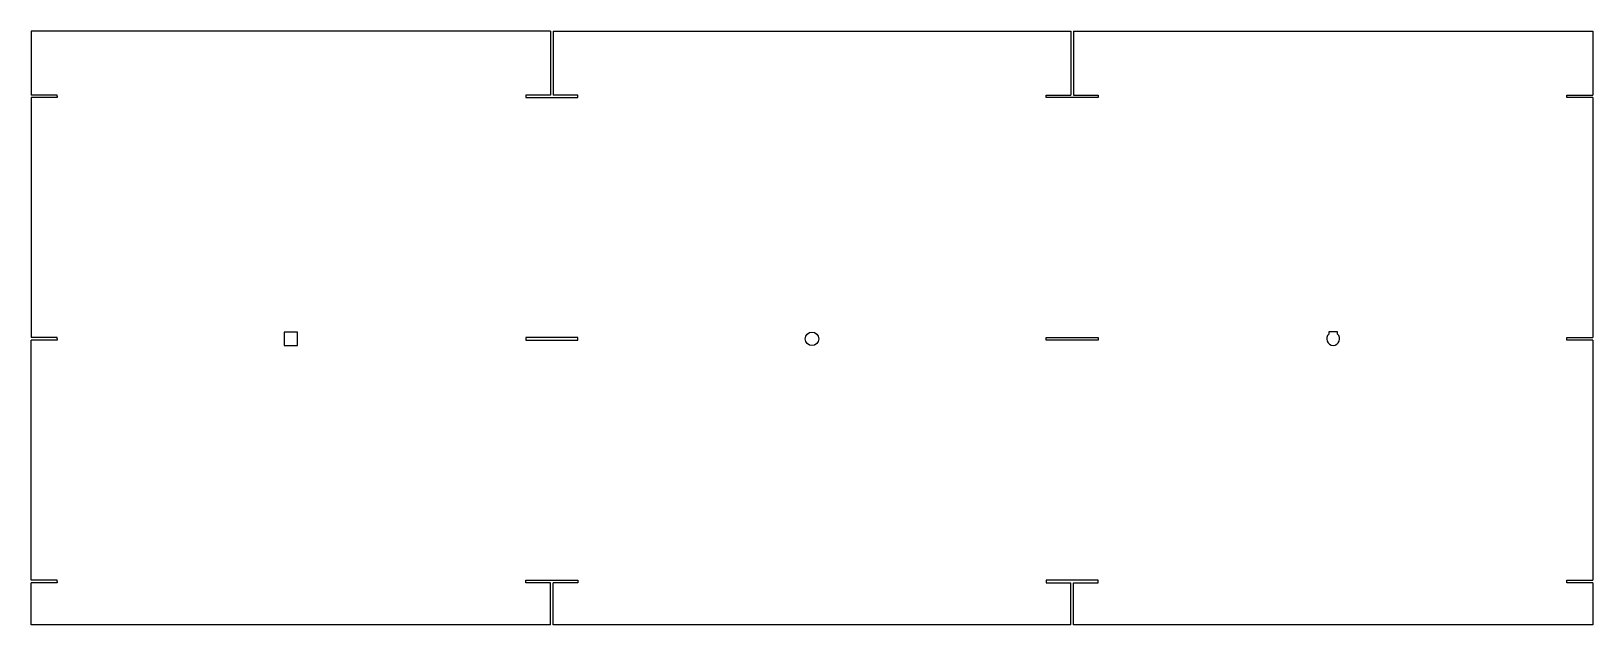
# Model space of a CAD drawing. Header units: millimetres. Extents: x 0 to 72, y -13.2 to 14.2.
import ezdxf

# ---------------------------------------------------------------- set-up
doc = ezdxf.new("R2010")
doc.units = ezdxf.units.MM
doc.layers.get('0').update_dxf_attribs({"linetype": 'CONTINUOUS'})

msp = doc.modelspace()

# ---------------------------------------------------------------- linework, layer by layer
for p, q in [((23.94, 14.18), (0, 14.18)), ((0, 14.18), (0, 11.24)), ((23.94, 14.18), (23.94, 11.24)), ((24.06, 14.18), (47.94, 14.18)), ((24.06, 14.18), (24.06, 11.24)), ((47.94, 14.18), (47.94, 11.24)), ((48.06, 14.18), (72, 14.18)), ((48.06, 14.18), (48.06, 11.24)), ((72, 14.18), (72, 11.24)), ((1.2, 11.24), (0, 11.24)), ((0, 11.12), (0, 0.06)), ((1.2, 11.12), (0, 11.12)), ((1.2, 11.18), (1.2, 11.24)), ((1.2, 11.18), (1.2, 11.12)), ((22.8, 11.24), (22.8, 11.12)), ((23.94, 11.24), (22.8, 11.24)), ((22.8, 11.12), (25.2, 11.12)), ((25.2, 11.24), (24.06, 11.24)), ((25.2, 11.12), (25.2, 11.24)), ((46.8, 11.12), (46.8, 11.24)), ((46.8, 11.24), (47.94, 11.24)), ((49.2, 11.12), (46.8, 11.12)), ((48.06, 11.24), (49.2, 11.24)), ((49.2, 11.24), (49.2, 11.12)), ((70.8, 11.12), (70.8, 11.24)), ((70.8, 11.24), (72, 11.24)), ((72, 11.12), (70.8, 11.12)), ((72, 11.12), (72, 0.06)), ((1.2, 0.06), (0, 0.06)), ((1.2, 0), (1.2, 0.06)), ((1.2, 0), (1.2, -0.06)), ((46.8, -0.06), (46.8, 0.06)), ((46.8, 0.06), (49.2, 0.06)), ((49.2, 0.06), (49.2, -0.06)), ((70.8, -0.06), (70.8, 0.06)), ((70.8, 0.06), (72, 0.06)), ((0, -11.12), (0, -0.06)), ((1.2, -0.06), (0, -0.06)), ((49.2, -0.06), (46.8, -0.06)), ((72, -0.06), (70.8, -0.06)), ((72, -0.06), (72, -11.12)), ((1.2, -11.12), (0, -11.12)), ((0, -13.18), (0, -11.24)), ((1.2, -11.24), (0, -11.24)), ((1.2, -11.18), (1.2, -11.12)), ((1.2, -11.18), (1.2, -11.24)), ((22.8, -11.12), (25.2, -11.12)), ((22.8, -11.24), (22.8, -11.12)), ((23.94, -11.24), (22.8, -11.24)), ((23.94, -13.18), (23.94, -11.24)), ((25.2, -11.24), (24.06, -11.24)), ((24.06, -13.18), (24.06, -11.24)), ((25.2, -11.12), (25.2, -11.24)), ((49.2, -11.12), (46.8, -11.12)), ((46.8, -11.12), (46.8, -11.24)), ((46.8, -11.24), (47.94, -11.24)), ((47.94, -13.18), (47.94, -11.24)), ((48.06, -11.24), (49.2, -11.24)), ((48.06, -13.18), (48.06, -11.24)), ((49.2, -11.24), (49.2, -11.12)), ((70.8, -11.24), (70.8, -11.12)), ((70.8, -11.12), (72, -11.12)), ((72, -11.24), (70.8, -11.24)), ((72, -11.24), (72, -13.18)), ((23.94, -13.18), (0, -13.18)), ((47.94, -13.18), (24.06, -13.18)), ((72, -13.18), (48.06, -13.18))]:
    msp.add_line(p, q)
for points in [[(11.66, -0.31), (12.28, -0.31), (12.28, 0.31), (11.66, 0.31)], [(22.8, -0.06), (25.2, -0.06), (25.2, 0.06), (22.8, 0.06)]]:
    msp.add_lwpolyline(points, close=True)
msp.add_lwpolyline([(60.23, 0.326), (59.83, 0.326), (59.83, 0.22, 2.618034), (60.23, 0.22)], format="xyb", close=True)
msp.add_circle((36, 0), 0.31)

doc.saveas('drawing.dxf')
